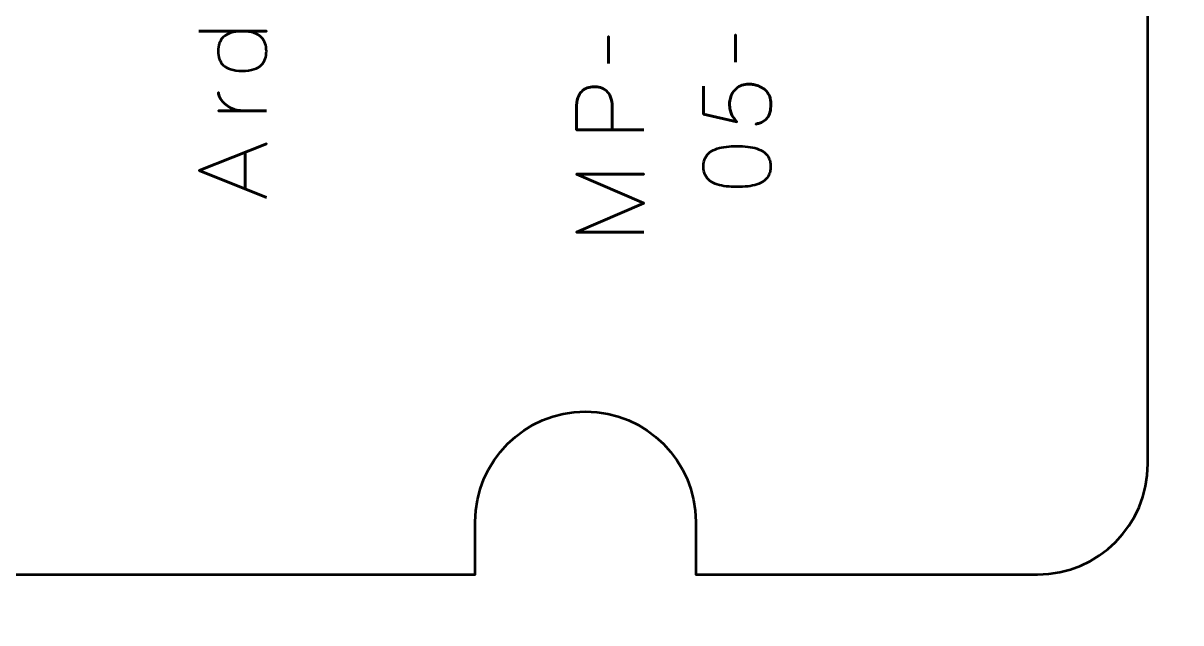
# Model space of a CAD drawing. Header units: centimetres. Extents: x -21 to 0, y -29.7 to 0.
# Drawn here: x -15.75 to -10.5, y -11.64 to -8.92 of the extents above; entities that cross this region are included whole.
import ezdxf

# ---------------------------------------------------------------- set-up
doc = ezdxf.new("R2010")
doc.units = ezdxf.units.CM
doc.header["$MEASUREMENT"] = 0
doc.layers.add('Layer 1', color=7, linetype='Continuous')

msp = doc.modelspace()

# ---------------------------------------------------------------- linework, layer by layer
at = {"layer": 'Layer 1', "color": 22, "lineweight": 53}
msp.add_open_spline([(-21.00002, -29.19996), (-21.00002, -29.19996), (-21.00002, -0.49992), (-21.00002, -0.49992), (-21.00002, -0.49992), (-21.00002, -0.22295), (-20.77693, 0.00004), (-20.49993, 0.00004), (-20.49993, 0.00004), (-20.49993, 0.00004), (-0.50008, 0.00004), (-0.50008, 0.00004), (-0.50008, 0.00004), (-0.22294, 0.00004), (0.00002, -0.22295), (0.00002, -0.49992), (0.00002, -0.49992), (0.00002, -0.49992), (0.00002, -29.19996), (0.00002, -29.19996), (0.00002, -29.19996), (0.00002, -29.47696), (-0.22294, -29.70005), (-0.50008, -29.70005), (-0.50008, -29.70005), (-0.50008, -29.70005), (-20.49993, -29.70005), (-20.49993, -29.70005), (-20.49993, -29.70005), (-20.77693, -29.70005), (-21.00002, -29.47696), (-21.00002, -29.19996)], degree=3, knots=[0, 0, 0, 0, 0.125, 0.125, 0.125, 0.125, 0.25, 0.25, 0.25, 0.25, 0.375, 0.375, 0.375, 0.375, 0.5, 0.5, 0.5, 0.5, 0.625, 0.625, 0.625, 0.625, 0.75, 0.75, 0.75, 0.75, 0.875, 0.875, 0.875, 0.875, 1, 1, 1, 1], dxfattribs=at)
at = {"layer": 'Layer 1', "color": 114, "lineweight": 53}
msp.add_open_spline([(-11.15005, -11.42102), (-11.15005, -11.42102), (-12.7, -11.42102), (-12.7, -11.42102), (-12.7, -11.42102), (-12.7, -11.42102), (-12.7, -11.1835), (-12.7, -11.1835), (-12.7, -11.1835), (-12.7, -10.9074), (-12.92391, -10.6835), (-13.2, -10.6835), (-13.2, -10.6835), (-13.47609, -10.6835), (-13.7, -10.9074), (-13.7, -11.1835), (-13.7, -11.1835), (-13.7, -11.1835), (-13.7, -11.42102), (-13.7, -11.42102), (-13.7, -11.42102), (-13.7, -11.42102), (-19.44995, -11.42102), (-19.44995, -11.42102), (-19.44995, -11.42102), (-19.72695, -11.42102), (-19.95005, -11.19793), (-19.95005, -10.92093), (-19.95005, -10.92093), (-19.95005, -10.92093), (-19.95005, -6.62107), (-19.95005, -6.62107), (-19.95005, -6.62107), (-19.95005, -6.34393), (-19.72695, -6.12097), (-19.44995, -6.12097), (-19.44995, -6.12097), (-19.44995, -6.12097), (-13.5885, -6.12097), (-13.5885, -6.12097), (-13.5885, -6.12097), (-13.5885, -6.12097), (-13.5885, -6.304), (-13.5885, -6.304), (-13.5885, -6.304), (-13.5885, -6.5801), (-13.36459, -6.804), (-13.0885, -6.804), (-13.0885, -6.804), (-12.81241, -6.804), (-12.5885, -6.5801), (-12.5885, -6.304), (-12.5885, -6.304), (-12.5885, -6.304), (-12.5885, -6.12097), (-12.5885, -6.12097), (-12.5885, -6.12097), (-12.5885, -6.12097), (-11.15005, -6.12097), (-11.15005, -6.12097), (-11.15005, -6.12097), (-10.87305, -6.12097), (-10.64995, -6.34393), (-10.64995, -6.62107), (-10.64995, -6.62107), (-10.64995, -6.62107), (-10.64995, -10.92093), (-10.64995, -10.92093), (-10.64995, -10.92093), (-10.64995, -11.19793), (-10.87305, -11.42102), (-11.15005, -11.42102)], degree=3, knots=[0, 0, 0, 0, 0.0555556, 0.0555556, 0.0555556, 0.0555556, 0.1111111, 0.1111111, 0.1111111, 0.1111111, 0.1666667, 0.1666667, 0.1666667, 0.1666667, 0.2222222, 0.2222222, 0.2222222, 0.2222222, 0.2777778, 0.2777778, 0.2777778, 0.2777778, 0.3333333, 0.3333333, 0.3333333, 0.3333333, 0.3888889, 0.3888889, 0.3888889, 0.3888889, 0.4444444, 0.4444444, 0.4444444, 0.4444444, 0.5, 0.5, 0.5, 0.5, 0.5555556, 0.5555556, 0.5555556, 0.5555556, 0.6111111, 0.6111111, 0.6111111, 0.6111111, 0.6666667, 0.6666667, 0.6666667, 0.6666667, 0.7222222, 0.7222222, 0.7222222, 0.7222222, 0.7777778, 0.7777778, 0.7777778, 0.7777778, 0.8333333, 0.8333333, 0.8333333, 0.8333333, 0.8888889, 0.8888889, 0.8888889, 0.8888889, 0.9444444, 0.9444444, 0.9444444, 0.9444444, 1, 1, 1, 1], dxfattribs=at)
at = {"layer": 'Layer 1', "color": 30, "lineweight": 53}
for points, knots in [([(-14.95321, -8.96002), (-14.95321, -8.96002), (-14.64714, -8.96002), (-14.64714, -8.96002), (-14.64714, -8.96002), (-14.64714, -8.96002), (-14.95321, -8.96002), (-14.95321, -8.96002)], [0, 0, 0, 0, 0.5, 0.5, 0.5, 0.5, 1, 1, 1, 1]), ([(-14.86558, -9.05019), (-14.86565, -9.03784), (-14.86396, -9.02627), (-14.86043, -9.01547), (-14.86043, -9.01547), (-14.8569, -9.00468), (-14.85097, -8.99515), (-14.84272, -8.9869), (-14.84272, -8.9869), (-14.83446, -8.97864), (-14.82325, -8.97222), (-14.80913, -8.96757), (-14.80913, -8.96757), (-14.79502, -8.96291), (-14.77746, -8.96051), (-14.75636, -8.96044), (-14.75636, -8.96044), (-14.73526, -8.96051), (-14.7177, -8.96291), (-14.70358, -8.96757), (-14.70358, -8.96757), (-14.68947, -8.97222), (-14.67825, -8.97864), (-14.67, -8.9869), (-14.67, -8.9869), (-14.66174, -8.99515), (-14.65582, -9.00468), (-14.65229, -9.01547), (-14.65229, -9.01547), (-14.64876, -9.02627), (-14.64707, -9.03784), (-14.64714, -9.05019), (-14.64714, -9.05019), (-14.64707, -9.06253), (-14.64876, -9.07411), (-14.65229, -9.08483), (-14.65229, -9.08483), (-14.65582, -9.09563), (-14.66174, -9.10508), (-14.67, -9.11326), (-14.67, -9.11326), (-14.67825, -9.12145), (-14.68947, -9.12787), (-14.70358, -9.13245), (-14.70358, -9.13245), (-14.7177, -9.13711), (-14.73526, -9.13944), (-14.75636, -9.13951), (-14.75636, -9.13951), (-14.77746, -9.13944), (-14.79502, -9.13711), (-14.80913, -9.13245), (-14.80913, -9.13245), (-14.82325, -9.12787), (-14.83446, -9.12145), (-14.84272, -9.11326), (-14.84272, -9.11326), (-14.85097, -9.10508), (-14.8569, -9.09563), (-14.86043, -9.08483), (-14.86043, -9.08483), (-14.86396, -9.07411), (-14.86565, -9.06253), (-14.86558, -9.05019)], [0, 0, 0, 0, 0.0625, 0.0625, 0.0625, 0.0625, 0.125, 0.125, 0.125, 0.125, 0.1875, 0.1875, 0.1875, 0.1875, 0.25, 0.25, 0.25, 0.25, 0.3125, 0.3125, 0.3125, 0.3125, 0.375, 0.375, 0.375, 0.375, 0.4375, 0.4375, 0.4375, 0.4375, 0.5, 0.5, 0.5, 0.5, 0.5625, 0.5625, 0.5625, 0.5625, 0.625, 0.625, 0.625, 0.625, 0.6875, 0.6875, 0.6875, 0.6875, 0.75, 0.75, 0.75, 0.75, 0.8125, 0.8125, 0.8125, 0.8125, 0.875, 0.875, 0.875, 0.875, 0.9375, 0.9375, 0.9375, 0.9375, 1, 1, 1, 1]), ([(-14.86558, -9.05019), (-14.86565, -9.03784), (-14.86396, -9.02627), (-14.86043, -9.01547), (-14.86043, -9.01547), (-14.8569, -9.00468), (-14.85097, -8.99515), (-14.84272, -8.9869), (-14.84272, -8.9869), (-14.83446, -8.97864), (-14.82325, -8.97222), (-14.80913, -8.96757), (-14.80913, -8.96757), (-14.79502, -8.96291), (-14.77746, -8.96051), (-14.75636, -8.96044), (-14.75636, -8.96044), (-14.73526, -8.96051), (-14.7177, -8.96291), (-14.70358, -8.96757), (-14.70358, -8.96757), (-14.68947, -8.97222), (-14.67825, -8.97864), (-14.67, -8.9869), (-14.67, -8.9869), (-14.66174, -8.99515), (-14.65582, -9.00468), (-14.65229, -9.01547), (-14.65229, -9.01547), (-14.64876, -9.02627), (-14.64707, -9.03784), (-14.64714, -9.05019), (-14.64714, -9.05019), (-14.64707, -9.06253), (-14.64876, -9.07411), (-14.65229, -9.08483), (-14.65229, -9.08483), (-14.65582, -9.09563), (-14.66174, -9.10508), (-14.67, -9.11326), (-14.67, -9.11326), (-14.67825, -9.12145), (-14.68947, -9.12787), (-14.70358, -9.13245), (-14.70358, -9.13245), (-14.7177, -9.13711), (-14.73526, -9.13944), (-14.75636, -9.13951), (-14.75636, -9.13951), (-14.77746, -9.13944), (-14.79502, -9.13711), (-14.80913, -9.13245), (-14.80913, -9.13245), (-14.82325, -9.12787), (-14.83446, -9.12145), (-14.84272, -9.11326), (-14.84272, -9.11326), (-14.85097, -9.10508), (-14.8569, -9.09563), (-14.86043, -9.08483), (-14.86043, -9.08483), (-14.86396, -9.07411), (-14.86565, -9.06253), (-14.86558, -9.05019)], [0, 0, 0, 0, 0.0625, 0.0625, 0.0625, 0.0625, 0.125, 0.125, 0.125, 0.125, 0.1875, 0.1875, 0.1875, 0.1875, 0.25, 0.25, 0.25, 0.25, 0.3125, 0.3125, 0.3125, 0.3125, 0.375, 0.375, 0.375, 0.375, 0.4375, 0.4375, 0.4375, 0.4375, 0.5, 0.5, 0.5, 0.5, 0.5625, 0.5625, 0.5625, 0.5625, 0.625, 0.625, 0.625, 0.625, 0.6875, 0.6875, 0.6875, 0.6875, 0.75, 0.75, 0.75, 0.75, 0.8125, 0.8125, 0.8125, 0.8125, 0.875, 0.875, 0.875, 0.875, 0.9375, 0.9375, 0.9375, 0.9375, 1, 1, 1, 1]), ([(-12.51976, -9.0993), (-12.51976, -9.0993), (-12.51976, -8.97611), (-12.51976, -8.97611), (-12.51976, -8.97611), (-12.51976, -8.97611), (-12.51976, -9.0993), (-12.51976, -9.0993)], [0, 0, 0, 0, 0.5, 0.5, 0.5, 0.5, 1, 1, 1, 1]), ([(-13.09507, -9.10672), (-13.09507, -9.10672), (-13.09507, -8.98353), (-13.09507, -8.98353), (-13.09507, -8.98353), (-13.09507, -8.98353), (-13.09507, -9.10672), (-13.09507, -9.10672)], [0, 0, 0, 0, 0.5, 0.5, 0.5, 0.5, 1, 1, 1, 1]), ([(-14.75805, -9.31985), (-14.76786, -9.32006), (-14.77781, -9.31858), (-14.78783, -9.31548), (-14.78783, -9.31548), (-14.79785, -9.31237), (-14.80744, -9.30807), (-14.81661, -9.30256), (-14.81661, -9.30256), (-14.82579, -9.29699), (-14.8339, -9.29064), (-14.8411, -9.28344), (-14.8411, -9.28344), (-14.84829, -9.27632), (-14.85394, -9.2687), (-14.8581, -9.26073), (-14.8581, -9.26073), (-14.86226, -9.25275), (-14.86431, -9.24485), (-14.86431, -9.23688), (-14.86431, -9.23688), (-14.86431, -9.24485), (-14.86226, -9.25275), (-14.8581, -9.26073), (-14.8581, -9.26073), (-14.85394, -9.2687), (-14.84829, -9.27632), (-14.8411, -9.28344), (-14.8411, -9.28344), (-14.8339, -9.29064), (-14.82579, -9.29699), (-14.81661, -9.30256), (-14.81661, -9.30256), (-14.80744, -9.30807), (-14.79785, -9.31237), (-14.78783, -9.31548), (-14.78783, -9.31548), (-14.77781, -9.31858), (-14.76786, -9.32006), (-14.75805, -9.31985)], [0, 0, 0, 0, 0.1, 0.1, 0.1, 0.1, 0.2, 0.2, 0.2, 0.2, 0.3, 0.3, 0.3, 0.3, 0.4, 0.4, 0.4, 0.4, 0.5, 0.5, 0.5, 0.5, 0.6, 0.6, 0.6, 0.6, 0.7, 0.7, 0.7, 0.7, 0.8, 0.8, 0.8, 0.8, 0.9, 0.9, 0.9, 0.9, 1, 1, 1, 1]), ([(-12.93547, -9.40728), (-12.93547, -9.40728), (-13.24069, -9.40728), (-13.24069, -9.40728), (-13.24069, -9.40728), (-13.24069, -9.40728), (-13.24069, -9.30991), (-13.24069, -9.30991), (-13.24069, -9.30991), (-13.24062, -9.29044), (-13.23843, -9.27443), (-13.2342, -9.2618), (-13.2342, -9.2618), (-13.23004, -9.24924), (-13.22425, -9.23936), (-13.21691, -9.23223), (-13.21691, -9.23223), (-13.20965, -9.22511), (-13.20132, -9.22003), (-13.19194, -9.21692), (-13.19194, -9.21692), (-13.18255, -9.21389), (-13.17275, -9.21213), (-13.16237, -9.2117), (-13.16237, -9.2117), (-13.152, -9.21121), (-13.14184, -9.21241), (-13.13197, -9.21523), (-13.13197, -9.21523), (-13.12209, -9.21812), (-13.11313, -9.22299), (-13.10508, -9.22998), (-13.10508, -9.22998), (-13.09704, -9.23689), (-13.09062, -9.24627), (-13.08589, -9.25806), (-13.08589, -9.25806), (-13.0811, -9.26984), (-13.0787, -9.28444), (-13.07856, -9.30187), (-13.07856, -9.30187), (-13.07856, -9.30187), (-13.07856, -9.40728), (-13.07856, -9.40728), (-13.07856, -9.40728), (-13.07856, -9.40728), (-13.07856, -9.30187), (-13.07856, -9.30187), (-13.07856, -9.30187), (-13.0787, -9.2848), (-13.0811, -9.27033), (-13.08589, -9.25862), (-13.08589, -9.25862), (-13.09062, -9.24684), (-13.09704, -9.23745), (-13.10508, -9.2304), (-13.10508, -9.2304), (-13.11313, -9.22341), (-13.12209, -9.2184), (-13.13197, -9.21544), (-13.13197, -9.21544), (-13.14184, -9.21248), (-13.152, -9.21121), (-13.16237, -9.2117), (-13.16237, -9.2117), (-13.17275, -9.21213), (-13.18255, -9.21389), (-13.19194, -9.21706), (-13.19194, -9.21706), (-13.20132, -9.22017), (-13.20965, -9.22539), (-13.21691, -9.23252), (-13.21691, -9.23252), (-13.22425, -9.23971), (-13.23004, -9.24959), (-13.2342, -9.26215), (-13.2342, -9.26215), (-13.23843, -9.27478), (-13.24062, -9.29065), (-13.24069, -9.30991), (-13.24069, -9.30991), (-13.24069, -9.30991), (-13.24069, -9.40728), (-13.24069, -9.40728), (-13.24069, -9.40728), (-13.24069, -9.40728), (-12.93547, -9.40728), (-12.93547, -9.40728)], [0, 0, 0, 0, 0.0454545, 0.0454545, 0.0454545, 0.0454545, 0.0909091, 0.0909091, 0.0909091, 0.0909091, 0.1363636, 0.1363636, 0.1363636, 0.1363636, 0.1818182, 0.1818182, 0.1818182, 0.1818182, 0.2272727, 0.2272727, 0.2272727, 0.2272727, 0.2727273, 0.2727273, 0.2727273, 0.2727273, 0.3181818, 0.3181818, 0.3181818, 0.3181818, 0.3636364, 0.3636364, 0.3636364, 0.3636364, 0.4090909, 0.4090909, 0.4090909, 0.4090909, 0.4545455, 0.4545455, 0.4545455, 0.4545455, 0.5, 0.5, 0.5, 0.5, 0.5454545, 0.5454545, 0.5454545, 0.5454545, 0.5909091, 0.5909091, 0.5909091, 0.5909091, 0.6363636, 0.6363636, 0.6363636, 0.6363636, 0.6818182, 0.6818182, 0.6818182, 0.6818182, 0.7272727, 0.7272727, 0.7272727, 0.7272727, 0.7727273, 0.7727273, 0.7727273, 0.7727273, 0.8181818, 0.8181818, 0.8181818, 0.8181818, 0.8636364, 0.8636364, 0.8636364, 0.8636364, 0.9090909, 0.9090909, 0.9090909, 0.9090909, 0.9545455, 0.9545455, 0.9545455, 0.9545455, 1, 1, 1, 1]), ([(-12.66538, -9.20894), (-12.66538, -9.20894), (-12.66538, -9.33594), (-12.66538, -9.33594), (-12.66538, -9.33594), (-12.66538, -9.33594), (-12.51383, -9.36981), (-12.51383, -9.36981), (-12.51383, -9.36981), (-12.51891, -9.36388), (-12.52349, -9.35824), (-12.52752, -9.3528), (-12.52752, -9.3528), (-12.53154, -9.34744), (-12.53492, -9.3418), (-12.53775, -9.3358), (-12.53775, -9.3358), (-12.54057, -9.32987), (-12.54269, -9.3231), (-12.54417, -9.31548), (-12.54417, -9.31548), (-12.54565, -9.30793), (-12.54643, -9.2989), (-12.54643, -9.28853), (-12.54643, -9.28853), (-12.54643, -9.28006), (-12.5453, -9.27159), (-12.54297, -9.26313), (-12.54297, -9.26313), (-12.54071, -9.25466), (-12.53725, -9.24662), (-12.53267, -9.239), (-12.53267, -9.239), (-12.52801, -9.23131), (-12.52222, -9.22453), (-12.51524, -9.21861), (-12.51524, -9.21861), (-12.50825, -9.21261), (-12.50007, -9.20788), (-12.49069, -9.2045), (-12.49069, -9.2045), (-12.4813, -9.20104), (-12.47065, -9.19928), (-12.4588, -9.19921), (-12.4588, -9.19921), (-12.45442, -9.19913), (-12.44892, -9.19963), (-12.44243, -9.20062), (-12.44243, -9.20062), (-12.43594, -9.20153), (-12.42888, -9.20323), (-12.4214, -9.20563), (-12.4214, -9.20563), (-12.41392, -9.20802), (-12.40651, -9.21141), (-12.39918, -9.21571), (-12.39918, -9.21571), (-12.39184, -9.22002), (-12.38514, -9.22552), (-12.37907, -9.23215), (-12.37907, -9.23215), (-12.373, -9.23879), (-12.36813, -9.24683), (-12.36446, -9.25621), (-12.36446, -9.25621), (-12.36087, -9.26567), (-12.35896, -9.27675), (-12.35889, -9.28937), (-12.35889, -9.28937), (-12.35896, -9.30447), (-12.36058, -9.31717), (-12.36362, -9.32747), (-12.36362, -9.32747), (-12.36672, -9.33778), (-12.37074, -9.34617), (-12.37582, -9.35266), (-12.37582, -9.35266), (-12.3809, -9.35922), (-12.38648, -9.3643), (-12.39254, -9.36797), (-12.39254, -9.36797), (-12.39861, -9.37164), (-12.40468, -9.37439), (-12.41075, -9.37623), (-12.41075, -9.37623), (-12.41682, -9.37806), (-12.42239, -9.37947), (-12.42747, -9.38039), (-12.42747, -9.38039), (-12.42239, -9.37947), (-12.41682, -9.37806), (-12.41075, -9.37623), (-12.41075, -9.37623), (-12.40468, -9.37439), (-12.39861, -9.37164), (-12.39254, -9.36797), (-12.39254, -9.36797), (-12.38648, -9.3643), (-12.3809, -9.35922), (-12.37582, -9.35266), (-12.37582, -9.35266), (-12.37074, -9.34617), (-12.36672, -9.33778), (-12.36362, -9.32747), (-12.36362, -9.32747), (-12.36058, -9.31717), (-12.35896, -9.30447), (-12.35889, -9.28937), (-12.35889, -9.28937), (-12.35896, -9.27675), (-12.36087, -9.26567), (-12.36446, -9.25621), (-12.36446, -9.25621), (-12.36813, -9.24683), (-12.373, -9.23879), (-12.37907, -9.23215), (-12.37907, -9.23215), (-12.38514, -9.22552), (-12.39184, -9.22002), (-12.39918, -9.21571), (-12.39918, -9.21571), (-12.40651, -9.21141), (-12.41392, -9.20802), (-12.4214, -9.20563), (-12.4214, -9.20563), (-12.42888, -9.20323), (-12.43594, -9.20153), (-12.44243, -9.20062), (-12.44243, -9.20062), (-12.44892, -9.19963), (-12.45442, -9.19913), (-12.4588, -9.19921), (-12.4588, -9.19921), (-12.47065, -9.19928), (-12.4813, -9.20104), (-12.49069, -9.2045), (-12.49069, -9.2045), (-12.50007, -9.20788), (-12.50825, -9.21261), (-12.51524, -9.21861), (-12.51524, -9.21861), (-12.52222, -9.22453), (-12.52801, -9.23131), (-12.53267, -9.239), (-12.53267, -9.239), (-12.53725, -9.24662), (-12.54071, -9.25466), (-12.54297, -9.26313), (-12.54297, -9.26313), (-12.5453, -9.27159), (-12.54643, -9.28006), (-12.54643, -9.28853), (-12.54643, -9.28853), (-12.54643, -9.2989), (-12.54565, -9.30793), (-12.54417, -9.31548), (-12.54417, -9.31548), (-12.54269, -9.3231), (-12.54057, -9.32987), (-12.53775, -9.3358), (-12.53775, -9.3358), (-12.53492, -9.3418), (-12.53154, -9.34744), (-12.52752, -9.3528), (-12.52752, -9.3528), (-12.52349, -9.35824), (-12.51891, -9.36388), (-12.51383, -9.36981), (-12.51383, -9.36981), (-12.51383, -9.36981), (-12.66538, -9.33594), (-12.66538, -9.33594), (-12.66538, -9.33594), (-12.66538, -9.33594), (-12.66538, -9.20894), (-12.66538, -9.20894)], [0, 0, 0, 0, 0.0227273, 0.0227273, 0.0227273, 0.0227273, 0.0454545, 0.0454545, 0.0454545, 0.0454545, 0.0681818, 0.0681818, 0.0681818, 0.0681818, 0.0909091, 0.0909091, 0.0909091, 0.0909091, 0.1136364, 0.1136364, 0.1136364, 0.1136364, 0.1363636, 0.1363636, 0.1363636, 0.1363636, 0.1590909, 0.1590909, 0.1590909, 0.1590909, 0.1818182, 0.1818182, 0.1818182, 0.1818182, 0.2045455, 0.2045455, 0.2045455, 0.2045455, 0.2272727, 0.2272727, 0.2272727, 0.2272727, 0.25, 0.25, 0.25, 0.25, 0.2727273, 0.2727273, 0.2727273, 0.2727273, 0.2954545, 0.2954545, 0.2954545, 0.2954545, 0.3181818, 0.3181818, 0.3181818, 0.3181818, 0.3409091, 0.3409091, 0.3409091, 0.3409091, 0.3636364, 0.3636364, 0.3636364, 0.3636364, 0.3863636, 0.3863636, 0.3863636, 0.3863636, 0.4090909, 0.4090909, 0.4090909, 0.4090909, 0.4318182, 0.4318182, 0.4318182, 0.4318182, 0.4545455, 0.4545455, 0.4545455, 0.4545455, 0.4772727, 0.4772727, 0.4772727, 0.4772727, 0.5, 0.5, 0.5, 0.5, 0.5227273, 0.5227273, 0.5227273, 0.5227273, 0.5454545, 0.5454545, 0.5454545, 0.5454545, 0.5681818, 0.5681818, 0.5681818, 0.5681818, 0.5909091, 0.5909091, 0.5909091, 0.5909091, 0.6136364, 0.6136364, 0.6136364, 0.6136364, 0.6363636, 0.6363636, 0.6363636, 0.6363636, 0.6590909, 0.6590909, 0.6590909, 0.6590909, 0.6818182, 0.6818182, 0.6818182, 0.6818182, 0.7045455, 0.7045455, 0.7045455, 0.7045455, 0.7272727, 0.7272727, 0.7272727, 0.7272727, 0.75, 0.75, 0.75, 0.75, 0.7727273, 0.7727273, 0.7727273, 0.7727273, 0.7954545, 0.7954545, 0.7954545, 0.7954545, 0.8181818, 0.8181818, 0.8181818, 0.8181818, 0.8409091, 0.8409091, 0.8409091, 0.8409091, 0.8636364, 0.8636364, 0.8636364, 0.8636364, 0.8863636, 0.8863636, 0.8863636, 0.8863636, 0.9090909, 0.9090909, 0.9090909, 0.9090909, 0.9318182, 0.9318182, 0.9318182, 0.9318182, 0.9545455, 0.9545455, 0.9545455, 0.9545455, 0.9772727, 0.9772727, 0.9772727, 0.9772727, 1, 1, 1, 1]), ([(-14.64714, -9.31985), (-14.64714, -9.31985), (-14.86431, -9.31985), (-14.86431, -9.31985), (-14.86431, -9.31985), (-14.86431, -9.31985), (-14.64714, -9.31985), (-14.64714, -9.31985)], [0, 0, 0, 0, 0.5, 0.5, 0.5, 0.5, 1, 1, 1, 1]), ([(-14.64714, -9.7127), (-14.64714, -9.7127), (-14.95236, -9.59163), (-14.95236, -9.59163), (-14.95236, -9.59163), (-14.95236, -9.59163), (-14.64714, -9.47013), (-14.64714, -9.47013), (-14.64714, -9.47013), (-14.64714, -9.47013), (-14.95236, -9.59163), (-14.95236, -9.59163), (-14.95236, -9.59163), (-14.95236, -9.59163), (-14.64714, -9.7127), (-14.64714, -9.7127)], [0, 0, 0, 0, 0.25, 0.25, 0.25, 0.25, 0.5, 0.5, 0.5, 0.5, 0.75, 0.75, 0.75, 0.75, 1, 1, 1, 1]), ([(-12.36016, -9.573), (-12.36023, -9.55819), (-12.36284, -9.54542), (-12.36792, -9.53476), (-12.36792, -9.53476), (-12.373, -9.52418), (-12.38027, -9.51536), (-12.38951, -9.50831), (-12.38951, -9.50831), (-12.39882, -9.50132), (-12.40983, -9.49582), (-12.42253, -9.49173), (-12.42253, -9.49173), (-12.43523, -9.4877), (-12.44913, -9.48481), (-12.46437, -9.48319), (-12.46437, -9.48319), (-12.47961, -9.48149), (-12.49563, -9.48065), (-12.51256, -9.48072), (-12.51256, -9.48072), (-12.52942, -9.48065), (-12.54544, -9.48149), (-12.56061, -9.48319), (-12.56061, -9.48319), (-12.57578, -9.48481), (-12.58975, -9.4877), (-12.60245, -9.49173), (-12.60245, -9.49173), (-12.61508, -9.49582), (-12.62608, -9.50132), (-12.63547, -9.50831), (-12.63547, -9.50831), (-12.64478, -9.51536), (-12.65205, -9.52418), (-12.65713, -9.53476), (-12.65713, -9.53476), (-12.66228, -9.54542), (-12.66489, -9.55819), (-12.66496, -9.573), (-12.66496, -9.573), (-12.66489, -9.58782), (-12.66228, -9.60059), (-12.65713, -9.61125), (-12.65713, -9.61125), (-12.65205, -9.62183), (-12.64478, -9.63065), (-12.63547, -9.6377), (-12.63547, -9.6377), (-12.62608, -9.64469), (-12.61508, -9.65019), (-12.60245, -9.65428), (-12.60245, -9.65428), (-12.58975, -9.65831), (-12.57578, -9.6612), (-12.56061, -9.66282), (-12.56061, -9.66282), (-12.54544, -9.66451), (-12.52942, -9.66536), (-12.51256, -9.66529), (-12.51256, -9.66529), (-12.49563, -9.66536), (-12.47961, -9.66451), (-12.46437, -9.66282), (-12.46437, -9.66282), (-12.44913, -9.6612), (-12.43523, -9.65831), (-12.42253, -9.65428), (-12.42253, -9.65428), (-12.40983, -9.65019), (-12.39882, -9.64469), (-12.38951, -9.6377), (-12.38951, -9.6377), (-12.38027, -9.63065), (-12.373, -9.62183), (-12.36792, -9.61125), (-12.36792, -9.61125), (-12.36284, -9.60059), (-12.36023, -9.58782), (-12.36016, -9.573)], [0, 0, 0, 0, 0.05, 0.05, 0.05, 0.05, 0.1, 0.1, 0.1, 0.1, 0.15, 0.15, 0.15, 0.15, 0.2, 0.2, 0.2, 0.2, 0.25, 0.25, 0.25, 0.25, 0.3, 0.3, 0.3, 0.3, 0.35, 0.35, 0.35, 0.35, 0.4, 0.4, 0.4, 0.4, 0.45, 0.45, 0.45, 0.45, 0.5, 0.5, 0.5, 0.5, 0.55, 0.55, 0.55, 0.55, 0.6, 0.6, 0.6, 0.6, 0.65, 0.65, 0.65, 0.65, 0.7, 0.7, 0.7, 0.7, 0.75, 0.75, 0.75, 0.75, 0.8, 0.8, 0.8, 0.8, 0.85, 0.85, 0.85, 0.85, 0.9, 0.9, 0.9, 0.9, 0.95, 0.95, 0.95, 0.95, 1, 1, 1, 1]), ([(-12.36016, -9.573), (-12.36023, -9.55819), (-12.36284, -9.54542), (-12.36792, -9.53476), (-12.36792, -9.53476), (-12.373, -9.52418), (-12.38027, -9.51536), (-12.38951, -9.50831), (-12.38951, -9.50831), (-12.39882, -9.50132), (-12.40983, -9.49582), (-12.42253, -9.49173), (-12.42253, -9.49173), (-12.43523, -9.4877), (-12.44913, -9.48481), (-12.46437, -9.48319), (-12.46437, -9.48319), (-12.47961, -9.48149), (-12.49563, -9.48065), (-12.51256, -9.48072), (-12.51256, -9.48072), (-12.52942, -9.48065), (-12.54544, -9.48149), (-12.56061, -9.48319), (-12.56061, -9.48319), (-12.57578, -9.48481), (-12.58975, -9.4877), (-12.60245, -9.49173), (-12.60245, -9.49173), (-12.61508, -9.49582), (-12.62608, -9.50132), (-12.63547, -9.50831), (-12.63547, -9.50831), (-12.64478, -9.51536), (-12.65205, -9.52418), (-12.65713, -9.53476), (-12.65713, -9.53476), (-12.66228, -9.54542), (-12.66489, -9.55819), (-12.66496, -9.573), (-12.66496, -9.573), (-12.66489, -9.58782), (-12.66228, -9.60059), (-12.65713, -9.61125), (-12.65713, -9.61125), (-12.65205, -9.62183), (-12.64478, -9.63065), (-12.63547, -9.6377), (-12.63547, -9.6377), (-12.62608, -9.64469), (-12.61508, -9.65019), (-12.60245, -9.65428), (-12.60245, -9.65428), (-12.58975, -9.65831), (-12.57578, -9.6612), (-12.56061, -9.66282), (-12.56061, -9.66282), (-12.54544, -9.66451), (-12.52942, -9.66536), (-12.51256, -9.66529), (-12.51256, -9.66529), (-12.49563, -9.66536), (-12.47961, -9.66451), (-12.46437, -9.66282), (-12.46437, -9.66282), (-12.44913, -9.6612), (-12.43523, -9.65831), (-12.42253, -9.65428), (-12.42253, -9.65428), (-12.40983, -9.65019), (-12.39882, -9.64469), (-12.38951, -9.6377), (-12.38951, -9.6377), (-12.38027, -9.63065), (-12.373, -9.62183), (-12.36792, -9.61125), (-12.36792, -9.61125), (-12.36284, -9.60059), (-12.36023, -9.58782), (-12.36016, -9.573)], [0, 0, 0, 0, 0.05, 0.05, 0.05, 0.05, 0.1, 0.1, 0.1, 0.1, 0.15, 0.15, 0.15, 0.15, 0.2, 0.2, 0.2, 0.2, 0.25, 0.25, 0.25, 0.25, 0.3, 0.3, 0.3, 0.3, 0.35, 0.35, 0.35, 0.35, 0.4, 0.4, 0.4, 0.4, 0.45, 0.45, 0.45, 0.45, 0.5, 0.5, 0.5, 0.5, 0.55, 0.55, 0.55, 0.55, 0.6, 0.6, 0.6, 0.6, 0.65, 0.65, 0.65, 0.65, 0.7, 0.7, 0.7, 0.7, 0.75, 0.75, 0.75, 0.75, 0.8, 0.8, 0.8, 0.8, 0.85, 0.85, 0.85, 0.85, 0.9, 0.9, 0.9, 0.9, 0.95, 0.95, 0.95, 0.95, 1, 1, 1, 1]), ([(-14.74324, -9.6746), (-14.74324, -9.6746), (-14.74324, -9.50866), (-14.74324, -9.50866), (-14.74324, -9.50866), (-14.74324, -9.50866), (-14.74324, -9.6746), (-14.74324, -9.6746)], [0, 0, 0, 0, 0.5, 0.5, 0.5, 0.5, 1, 1, 1, 1]), ([(-12.93547, -9.86998), (-12.93547, -9.86998), (-13.24069, -9.86998), (-13.24069, -9.86998), (-13.24069, -9.86998), (-13.24069, -9.86998), (-12.93547, -9.73875), (-12.93547, -9.73875), (-12.93547, -9.73875), (-12.93547, -9.73875), (-13.24069, -9.60709), (-13.24069, -9.60709), (-13.24069, -9.60709), (-13.24069, -9.60709), (-12.93547, -9.60709), (-12.93547, -9.60709), (-12.93547, -9.60709), (-12.93547, -9.60709), (-13.24069, -9.60709), (-13.24069, -9.60709), (-13.24069, -9.60709), (-13.24069, -9.60709), (-12.93547, -9.73875), (-12.93547, -9.73875), (-12.93547, -9.73875), (-12.93547, -9.73875), (-13.24069, -9.86998), (-13.24069, -9.86998), (-13.24069, -9.86998), (-13.24069, -9.86998), (-12.93547, -9.86998), (-12.93547, -9.86998)], [0, 0, 0, 0, 0.125, 0.125, 0.125, 0.125, 0.25, 0.25, 0.25, 0.25, 0.375, 0.375, 0.375, 0.375, 0.5, 0.5, 0.5, 0.5, 0.625, 0.625, 0.625, 0.625, 0.75, 0.75, 0.75, 0.75, 0.875, 0.875, 0.875, 0.875, 1, 1, 1, 1])]:
    msp.add_open_spline(points, degree=3, knots=knots, dxfattribs=at)

doc.saveas('drawing.dxf')
